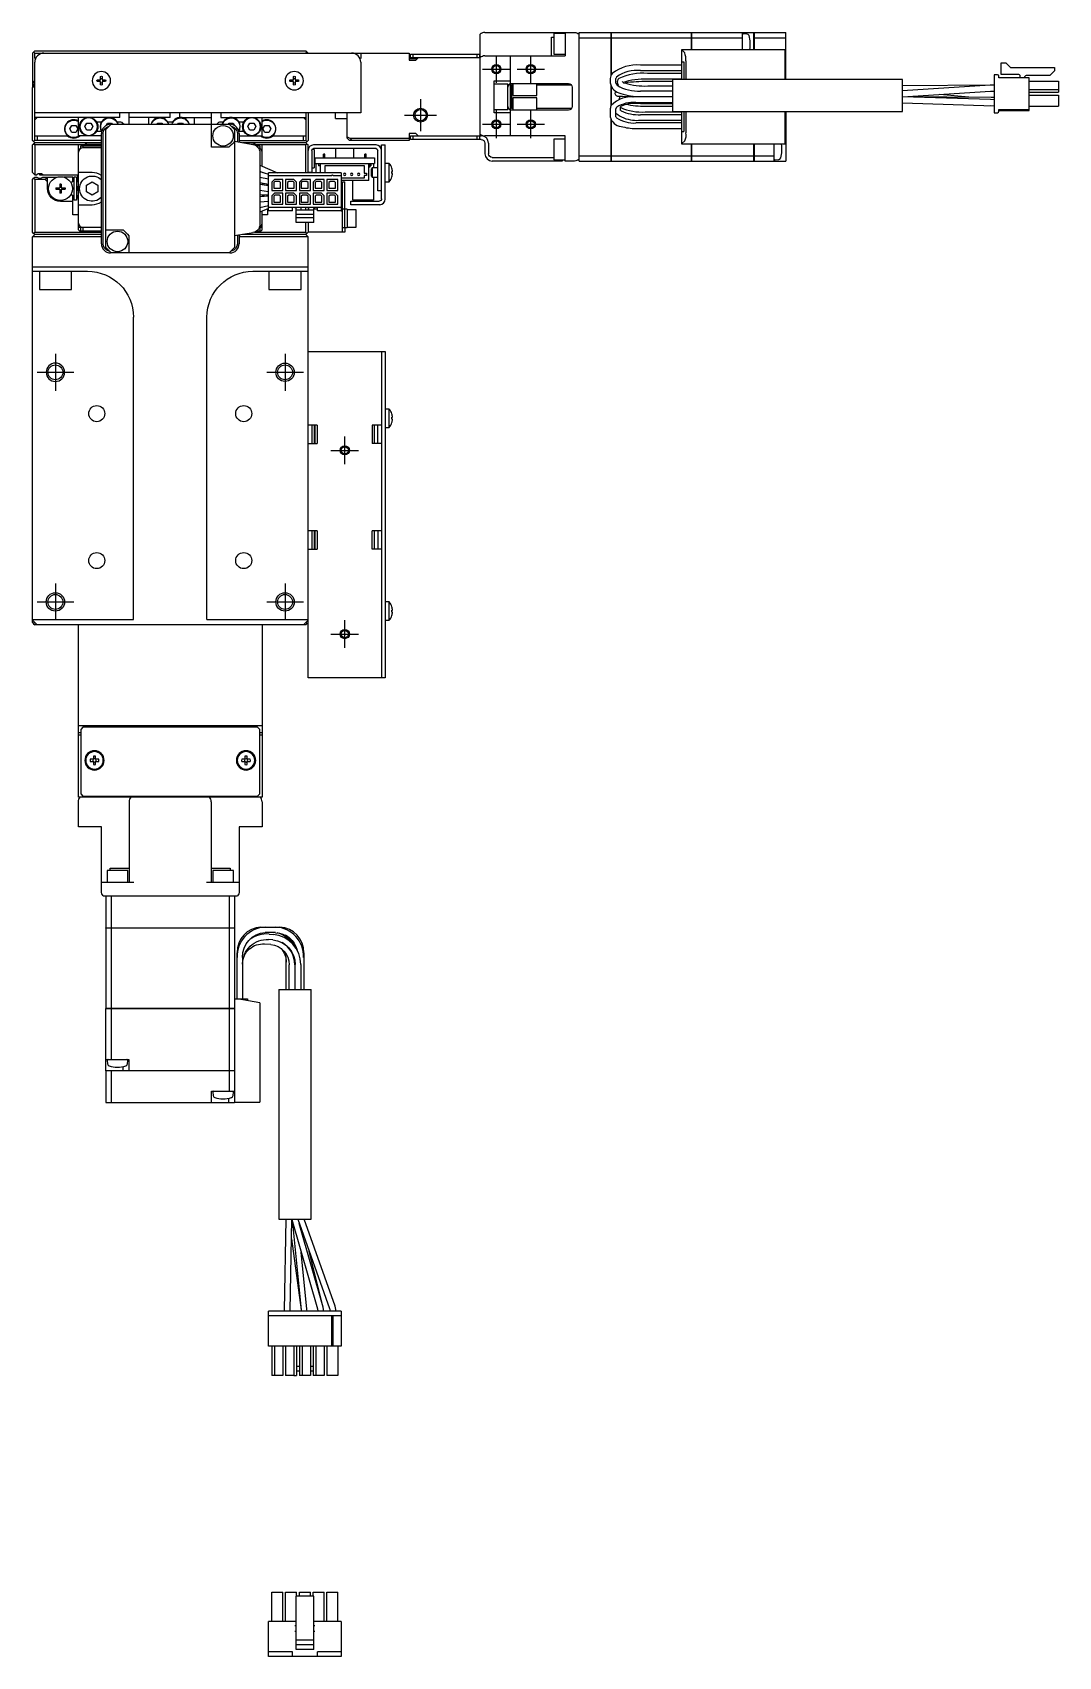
# Model space of a CAD drawing. Extents: x 0 to 1191, y -8 to 932.
# Drawn here: x 347.7 to 571.1, y 578.3 to 931.9 of the extents above; entities that cross this region are included whole.
import ezdxf

# ---------------------------------------------------------------- set-up
doc = ezdxf.new("R2010")
doc.units = 0
doc.header["$LTSCALE"] = 0.5
doc.linetypes.add('CENTER', pattern=[50.8, 31.75, -6.35, 6.35, -6.35])
for name, color, linetype in [('MSM_CENTER', 1, 'CENTER'), ('MSM_CONTINUOUS', 7, 'CONTINUOUS'), ('MSM_NARROW', 5, 'CONTINUOUS')]:
    doc.layers.add(name, color=color, linetype=linetype)

msp = doc.modelspace()

# ---------------------------------------------------------------- linework, layer by layer
at = {"layer": 'MSM_CENTER'}
for p, q in [((448.68, 920.9), (448.68, 926.9)), ((456.18, 920.9), (456.18, 926.9)), ((445.68, 923.9), (451.68, 923.9)), ((453.18, 923.9), (459.18, 923.9)), ((432.18, 917.4), (432.18, 910.4)), ((428.68, 913.9), (435.68, 913.9)), ((448.68, 908.9), (448.68, 914.9)), ((456.18, 908.9), (456.18, 914.9)), ((445.68, 911.9), (451.68, 911.9)), ((453.18, 911.9), (459.18, 911.9)), ((352.68, 861.9), (352.68, 853.9)), ((402.68, 861.9), (402.68, 853.9)), ((348.68, 857.9), (356.68, 857.9)), ((398.68, 857.9), (406.68, 857.9)), ((415.68, 837.9), (415.68, 843.9)), ((412.68, 840.9), (418.68, 840.9)), ((352.68, 811.9), (352.68, 803.9)), ((402.68, 811.9), (402.68, 803.9)), ((348.68, 807.9), (356.68, 807.9)), ((398.68, 807.9), (406.68, 807.9)), ((415.68, 797.9), (415.68, 803.9)), ((412.68, 800.9), (418.68, 800.9))]:
    msp.add_line(p, q, dxfattribs=at)
at = {"layer": 'MSM_CONTINUOUS'}
for p, q in [((445.18, 926.41), (445.18, 931.51)), ((446.18, 931.9), (465.68, 931.9)), ((460.68, 930.84), (461.18, 930.84)), ((460.68, 926.8), (460.68, 930.84)), ((461.18, 931.65), (461.18, 927.15)), ((463.68, 931.65), (461.18, 931.65)), ((463.68, 931.9), (463.68, 926.8)), ((466.68, 931.9), (473.67, 931.9)), ((466.68, 903.9), (466.68, 931.9)), ((466.68, 930.74), (473.67, 930.74)), ((473.67, 922.59), (473.67, 931.9)), ((473.68, 931.89), (473.67, 931.89)), ((473.68, 930.74), (473.67, 930.74)), ((473.68, 931.9), (491.17, 931.9)), ((473.68, 931.9), (473.68, 922.61)), ((473.68, 930.74), (491.17, 930.74)), ((491.17, 928.2), (491.17, 931.9)), ((491.18, 931.89), (491.17, 931.89)), ((491.18, 930.74), (491.17, 930.74)), ((491.18, 931.9), (491.18, 928.2)), ((491.18, 931.9), (504.78, 931.9)), ((491.18, 930.74), (502.28, 930.74)), ((502.28, 928.2), (502.28, 931.9)), ((503.27, 931.56), (502.5, 931.63)), ((504.78, 928.2), (504.78, 931.9)), ((504.78, 931.89), (504.79, 931.89)), ((504.78, 930.74), (504.79, 930.74)), ((504.79, 931.9), (504.79, 928.2)), ((504.79, 931.9), (511.68, 931.9)), ((504.79, 930.74), (511.68, 930.74)), ((511.68, 921.66), (511.68, 931.9)), ((347.68, 927.4), (348.18, 927.9)), ((347.68, 927.4), (347.68, 920.2)), ((347.93, 927.65), (348.18, 927.4)), ((348.18, 927.9), (407.18, 927.9)), ((348.18, 926.2), (348.18, 927.4)), ((348.18, 927.4), (429.68, 927.4)), ((407.68, 927.4), (407.18, 927.9)), ((407.18, 927.4), (407.43, 927.65)), ((419.18, 927.4), (419.18, 926.2)), ((429.68, 927.4), (429.68, 925.9)), ((429.98, 926.4), (429.98, 927.2)), ((429.98, 927.2), (444.98, 927.2)), ((430.48, 927.2), (430.48, 926.4)), ((444.48, 926.4), (444.48, 927.2)), ((444.98, 927.2), (444.98, 926.4)), ((446.18, 926.8), (463.68, 926.8)), ((451.68, 926.8), (451.68, 920.77)), ((461.18, 927.15), (463.68, 927.15)), ((489.08, 928.2), (511.58, 928.2)), ((489.08, 921.66), (489.08, 928.2)), ((489.08, 928.09), (489.69, 927.49)), ((511.58, 921.66), (511.58, 928.2)), ((348.18, 908.4), (348.18, 925.4)), ((419.18, 925.4), (419.18, 914.4)), ((431.43, 926.15), (429.68, 926.15)), ((429.68, 925.9), (431.18, 925.9)), ((445.18, 926.4), (429.98, 926.4)), ((431.68, 926.4), (431.18, 925.9)), ((445.18, 909.4), (445.18, 926.4)), ((489.08, 924.8), (480.08, 924.8)), ((480.08, 923.6), (489.08, 923.6)), ((489.08, 923), (481.57, 923)), ((489.08, 925.5), (489.47, 925.5)), ((489.47, 925.5), (489.47, 921.66)), ((489.95, 925.72), (489.95, 921.66)), ((558.63, 922.75), (558.63, 925.28)), ((558.63, 925.28), (559.63, 925.28)), ((559.63, 925.28), (560.65, 924.26)), ((560.65, 924.26), (570.19, 924.26)), ((570.19, 923.56), (569.19, 922.56)), ((570.19, 924.26), (570.19, 923.56)), ((348.18, 921.4), (347.68, 920.9)), ((348.18, 920.9), (347.68, 920.9)), ((347.68, 920.67), (348.18, 920.67)), ((347.78, 920.1), (347.68, 920.2)), ((347.68, 919.9), (347.93, 920.15)), ((347.68, 908.4), (347.68, 919.9)), ((347.78, 920), (347.78, 920.2)), ((348.18, 920.4), (347.93, 920.15)), ((347.93, 920.15), (348.18, 919.9)), ((348.18, 920.5), (348.08, 920.5)), ((361.76, 921.6), (362.48, 921.6)), ((362.48, 921.2), (361.76, 921.2)), ((362.48, 921.6), (362.48, 922.32)), ((362.48, 920.47), (362.48, 921.2)), ((362.88, 922.32), (362.88, 921.6)), ((362.88, 921.6), (363.61, 921.6)), ((362.88, 921.2), (362.88, 920.47)), ((363.61, 921.2), (362.88, 921.2)), ((403.76, 921.6), (404.48, 921.6)), ((404.48, 921.2), (403.76, 921.2)), ((404.48, 921.6), (404.48, 922.32)), ((404.48, 920.47), (404.48, 921.2)), ((404.88, 922.32), (404.88, 921.6)), ((404.88, 921.6), (405.61, 921.6)), ((404.88, 921.2), (404.88, 920.47)), ((405.61, 921.2), (404.88, 921.2)), ((448.18, 921.4), (451.68, 921.4)), ((448.18, 914.4), (448.18, 921.4)), ((451.18, 920.65), (448.18, 920.65)), ((451.18, 915.15), (451.18, 920.65)), ((451.68, 920.77), (451.78, 920.77)), ((451.7, 920.74), (451.78, 920.77)), ((451.78, 915.02), (451.78, 920.77)), ((451.98, 920.4), (451.78, 920.2)), ((451.98, 920.8), (464.38, 920.8)), ((451.98, 920.4), (451.98, 915.4)), ((452.28, 920.4), (451.98, 920.4)), ((452.28, 920.8), (452.28, 918.15)), ((457.48, 918.15), (457.48, 920.8)), ((465.08, 920.4), (457.48, 920.4)), ((465.18, 920), (465.18, 915.8)), ((473.49, 921.86), (473.49, 920.9)), ((473.67, 915.99), (473.67, 920.28)), ((473.68, 916.01), (473.68, 920.25)), ((473.69, 920.23), (473.69, 916.03)), ((474.69, 920.88), (474.69, 921.86)), ((476.22, 921.08), (476.16, 921.24)), ((487.08, 921.2), (481.54, 921.2)), ((481.57, 921.8), (489.08, 921.8)), ((487.08, 920.24), (481.64, 920.24)), ((537.08, 921.66), (487.08, 921.66)), ((487.08, 914.66), (487.08, 921.66)), ((537.08, 914.66), (537.08, 921.66)), ((556.75, 920.45), (537.08, 920.29)), ((556.22, 920.39), (537.08, 919.2)), ((557.08, 920.43), (556.22, 920.39)), ((557.08, 920.45), (556.48, 920.44)), ((557.08, 920.45), (556.75, 920.45)), ((557.08, 922.71), (557.08, 914.43)), ((557.8, 922.71), (557.08, 922.71)), ((558.1, 922), (558.1, 922.41)), ((564.73, 922), (558.1, 922)), ((562.48, 922.75), (558.63, 922.75)), ((562.63, 922.6), (562.63, 922)), ((563.78, 922), (563.78, 922.28)), ((569.19, 922.56), (564.06, 922.56)), ((564.73, 914.89), (564.73, 922)), ((564.73, 921.27), (571.08, 921.27)), ((564.73, 919.47), (571.08, 919.47)), ((571.08, 921.27), (571.08, 918.87)), ((452.28, 918.15), (457.48, 918.15)), ((452.28, 917.65), (452.28, 915)), ((457.48, 917.65), (452.28, 917.65)), ((457.48, 915), (457.48, 917.65)), ((474.65, 919.08), (474.53, 918.9)), ((475.49, 918.02), (475.46, 917.28)), ((475.48, 918.04), (475.48, 917.57)), ((475.48, 917.57), (475.49, 917.53)), ((475.49, 918.04), (475.49, 917.58)), ((475.5, 918.03), (475.49, 917.98)), ((475.49, 917.58), (475.5, 917.54)), ((475.49, 917.53), (475.54, 917.31)), ((475.5, 917.54), (475.55, 917.32)), ((477.99, 916.47), (480.08, 916.4)), ((487.08, 917.85), (479.08, 917.85)), ((479.08, 916.65), (487.08, 916.65)), ((487.08, 919.15), (480.08, 919.15)), ((480.08, 917.95), (487.08, 917.95)), ((480.08, 916.4), (487.08, 916.4)), ((556.29, 917.27), (537.08, 917.9)), ((537.08, 916.6), (556.97, 915.95)), ((537.1, 917.9), (556.3, 919.1)), ((556.42, 917.75), (537.1, 917.9)), ((551.56, 917.79), (545.24, 918.4)), ((556.25, 915.97), (557.08, 915.95)), ((557.08, 917.25), (556.29, 917.27)), ((556.3, 919.1), (557.08, 919.13)), ((557.08, 917.75), (556.42, 917.75)), ((556.97, 915.95), (557.08, 915.95)), ((564.73, 918.87), (571.08, 918.87)), ((564.73, 918.27), (571.08, 918.27)), ((571.08, 918.27), (571.08, 915.87)), ((419.18, 914.4), (348.18, 914.4)), ((366.68, 913.4), (348.18, 913.4)), ((348.18, 912.9), (348.68, 913.4)), ((357.68, 909.4), (357.68, 913.4)), ((362.7, 912.4), (361.67, 912.4)), ((366.68, 912.4), (366.17, 912.4)), ((366.68, 913.4), (366.68, 914.4)), ((368.68, 914.4), (368.68, 911.9)), ((377.68, 913.4), (368.68, 913.4)), ((372.98, 913.4), (372.98, 911.9)), ((378.2, 912.4), (377.17, 912.4)), ((377.68, 913.4), (377.68, 914.4)), ((379.68, 914.4), (379.68, 913.4)), ((379.68, 913.4), (386.68, 913.4)), ((382.98, 911.9), (382.98, 913.4)), ((386.68, 906.9), (386.68, 914.4)), ((388.68, 914.4), (388.68, 913.4)), ((388.68, 913.4), (407.18, 913.4)), ((389.2, 912.4), (388.68, 912.4)), ((393.7, 912.4), (392.67, 912.4)), ((397.68, 909.4), (397.68, 913.4)), ((406.68, 913.4), (407.18, 912.9)), ((407.18, 914.4), (407.18, 908.4)), ((407.68, 914.4), (407.68, 908.4)), ((413.68, 913.15), (413.68, 914.4)), ((413.68, 913.15), (416.18, 913.15)), ((416.18, 908.9), (416.18, 914.4)), ((448.18, 915.15), (451.18, 915.15)), ((451.68, 914.4), (448.18, 914.4)), ((451.68, 915.02), (451.68, 909.4)), ((451.68, 915.02), (451.78, 915.02)), ((451.78, 915.02), (451.69, 915.05)), ((451.78, 915.6), (451.98, 915.4)), ((451.98, 915.4), (452.28, 915.4)), ((464.38, 915), (451.98, 915)), ((457.48, 915.4), (465.08, 915.4)), ((473.48, 915.29), (473.48, 913.55)), ((473.49, 915.3), (473.49, 913.56)), ((473.67, 903.9), (473.67, 912.98)), ((473.68, 912.96), (473.68, 903.9)), ((474.68, 913.55), (474.68, 915.29)), ((474.69, 913.56), (474.69, 915.3)), ((475.68, 914.92), (475.68, 915.72)), ((489.08, 914), (480.08, 914)), ((480.08, 912.8), (489.08, 912.8)), ((487.08, 915.8), (481.08, 915.8)), ((481.08, 914.6), (489.08, 914.6)), ((487.08, 914.66), (537.08, 914.66)), ((489.08, 907.6), (489.08, 914.66)), ((489.47, 914.66), (489.47, 910.3)), ((489.95, 914.66), (489.95, 910.08)), ((511.58, 907.6), (511.58, 914.66)), ((511.68, 914.66), (511.68, 903.9)), ((557.08, 914.43), (557.8, 914.43)), ((558.1, 914.73), (558.1, 915.14)), ((558.1, 915.14), (564.73, 915.14)), ((558.1, 914.89), (564.73, 914.89)), ((564.73, 915.87), (571.08, 915.87)), ((348.18, 909.4), (355.36, 909.4)), ((348.68, 909.4), (348.68, 908.4)), ((355.82, 910.9), (356.25, 911.65)), ((356.25, 910.15), (355.82, 910.9)), ((356.25, 911.65), (357.12, 911.65)), ((357.12, 910.15), (356.25, 910.15)), ((357.12, 911.65), (357.55, 910.9)), ((357.55, 910.9), (357.12, 910.15)), ((362.68, 909.4), (357.68, 909.4)), ((359.07, 911.4), (359.5, 912.15)), ((359.5, 910.65), (359.07, 911.4)), ((359.5, 912.15), (360.37, 912.15)), ((360.37, 910.65), (359.5, 910.65)), ((360.37, 912.15), (360.8, 911.4)), ((360.8, 911.4), (360.37, 910.65)), ((361.67, 910.4), (362.7, 910.4)), ((362.68, 885.9), (362.68, 909.9)), ((363.07, 885.9), (363.07, 909.9)), ((363.68, 885.05), (363.68, 910.74)), ((363.71, 911.64), (364, 912.15)), ((364, 912.15), (364.87, 912.15)), ((364.68, 911.9), (390.68, 911.9)), ((364.87, 912.15), (365.01, 911.9)), ((374.86, 911.9), (375, 912.15)), ((375, 912.15), (375.87, 912.15)), ((375.87, 912.15), (376.01, 911.9)), ((379.36, 911.9), (379.5, 912.15)), ((379.5, 912.15), (380.37, 912.15)), ((380.37, 912.15), (380.51, 911.9)), ((390.36, 911.9), (390.5, 912.15)), ((390.5, 912.15), (391.37, 912.15)), ((391.37, 912.15), (391.66, 911.64)), ((391.68, 910.74), (391.68, 885.05)), ((392.3, 909.9), (392.3, 908.09)), ((392.67, 910.4), (393.7, 910.4)), ((392.68, 909.9), (392.68, 908.02)), ((392.68, 909.4), (397.68, 909.4)), ((394.57, 911.4), (395, 912.15)), ((395, 910.65), (394.57, 911.4)), ((395, 912.15), (395.87, 912.15)), ((395.87, 910.65), (395, 910.65)), ((395.87, 912.15), (396.3, 911.4)), ((396.3, 911.4), (395.87, 910.65)), ((397.82, 910.9), (398.25, 911.65)), ((398.25, 910.15), (397.82, 910.9)), ((398.25, 911.65), (399.12, 911.65)), ((399.12, 910.15), (398.25, 910.15)), ((399.12, 911.65), (399.55, 910.9)), ((399.55, 910.9), (399.12, 910.15)), ((400.01, 909.4), (407.18, 909.4)), ((406.68, 908.4), (406.68, 909.4)), ((416.18, 909.2), (416.8, 908.9)), ((416.68, 908.4), (416.18, 908.9)), ((416.8, 908.9), (429.68, 908.9)), ((416.8, 908.9), (417.3, 908.4)), ((431.18, 909.9), (429.68, 909.9)), ((429.68, 909.9), (429.68, 908.4)), ((429.98, 908.6), (429.98, 909.4)), ((429.98, 909.4), (445.38, 909.4)), ((430.48, 909.4), (430.48, 908.6)), ((431.18, 909.9), (431.68, 909.4)), ((444.48, 908.6), (444.48, 909.4)), ((444.98, 909.4), (444.98, 908.6)), ((463.68, 909.4), (446.18, 909.4)), ((463.68, 903.9), (463.68, 909.4)), ((489.08, 912.2), (479.08, 912.2)), ((479.08, 911), (489.08, 911)), ((489.08, 910.3), (489.47, 910.3)), ((347.93, 908.15), (347.68, 908.4)), ((347.68, 907.4), (347.93, 907.65)), ((347.68, 901.4), (347.68, 907.4)), ((348.18, 908.4), (347.93, 908.15)), ((347.93, 908.15), (348.18, 907.9)), ((347.93, 907.65), (348.18, 907.9)), ((347.93, 907.65), (348.18, 907.4)), ((362.68, 908.4), (348.18, 908.4)), ((362.68, 907.9), (348.18, 907.9)), ((348.18, 907.4), (348.18, 900.9)), ((362.68, 907.4), (348.18, 907.4)), ((357.68, 888.9), (357.68, 907.4)), ((357.88, 906.4), (357.68, 906.4)), ((358.18, 906.66), (358.18, 907.2)), ((358.18, 907.2), (362.68, 907.2)), ((358.68, 907.2), (358.68, 906.8)), ((362.68, 906.8), (358.68, 906.8)), ((359.18, 907.9), (359.53, 907.55)), ((359.53, 907.55), (362.68, 907.55)), ((390.43, 906.9), (386.68, 906.9)), ((391.68, 908.2), (395.7, 907.49)), ((392.68, 908.4), (407.18, 908.4)), ((407.18, 907.9), (393.39, 907.9)), ((395.37, 907.55), (395.83, 907.55)), ((395.83, 907.55), (396.18, 907.9)), ((407.18, 907.4), (396.03, 907.4)), ((396.41, 907.2), (397.18, 907.2)), ((396.68, 906.96), (396.68, 907.2)), ((397.18, 907.2), (397.18, 906.66)), ((397.18, 905.72), (397.18, 890.08)), ((397.68, 906.4), (397.48, 906.4)), ((397.68, 902.79), (397.68, 907.4)), ((407.43, 908.15), (407.18, 908.4)), ((407.18, 907.9), (407.68, 908.4)), ((407.18, 907.9), (407.43, 907.65)), ((407.18, 907.4), (407.43, 907.65)), ((407.18, 901.36), (407.18, 907.4)), ((407.43, 907.65), (407.68, 907.4)), ((407.68, 901.4), (407.68, 907.4)), ((408.48, 906.2), (408.48, 901.4)), ((408.98, 906.4), (408.54, 906.4)), ((422.48, 907.4), (408.88, 907.4)), ((422.48, 906.6), (408.88, 906.6)), ((408.98, 906.4), (408.98, 902.4)), ((411.31, 905.4), (411.06, 905.4)), ((411.06, 904.6), (411.06, 905.4)), ((411.31, 904.6), (411.31, 905.4)), ((413.68, 906.6), (413.68, 904.6)), ((429.68, 908.4), (416.68, 908.4)), ((417.68, 904.6), (417.68, 906.6)), ((420.31, 905.4), (420.06, 905.4)), ((420.06, 904.6), (420.06, 905.4)), ((420.31, 904.6), (420.31, 905.4)), ((422.88, 897.4), (422.88, 906.2)), ((423.68, 907.4), (424.48, 907.4)), ((423.68, 895.7), (423.68, 907.4)), ((424.48, 895.6), (424.48, 907.4)), ((445.38, 908.6), (429.98, 908.6)), ((446.18, 907.8), (446.18, 905.5)), ((446.98, 907.8), (446.98, 905.5)), ((461.18, 908.65), (461.18, 904.15)), ((463.68, 908.65), (461.18, 908.65)), ((489.69, 908.3), (489.08, 907.7)), ((511.58, 907.6), (489.08, 907.6)), ((491.17, 903.9), (491.17, 907.6)), ((491.18, 907.6), (491.18, 903.9)), ((504.78, 903.9), (504.78, 907.6)), ((504.79, 907.6), (504.79, 903.9)), ((509.18, 903.9), (509.18, 907.6)), ((511.58, 907.65), (511.68, 907.65)), ((397.18, 903), (401.03, 901.36)), ((408.48, 902.4), (408.98, 902.4)), ((409.18, 904.6), (409.18, 903.4)), ((409.18, 904.6), (422.18, 904.6)), ((409.18, 903.4), (422.18, 903.4)), ((409.43, 901.36), (409.43, 903.4)), ((409.98, 903.4), (409.98, 902.85)), ((410.43, 902.85), (409.98, 902.85)), ((410.43, 901.36), (410.43, 903.4)), ((411.43, 901.36), (411.43, 902.9)), ((411.43, 902.9), (419.93, 902.9)), ((419.93, 902.9), (419.93, 901.25)), ((420.93, 899.7), (420.93, 903.4)), ((421.16, 902.6), (420.93, 902.6)), ((421.16, 903.4), (421.16, 902.6)), ((421.39, 902.85), (421.16, 902.85)), ((421.39, 903.4), (421.39, 902.85)), ((421.68, 902.4), (421.48, 902.2)), ((421.48, 900.6), (421.48, 902.2)), ((421.68, 902.4), (421.68, 900.4)), ((422.88, 902.4), (421.68, 902.4)), ((421.93, 903.4), (421.93, 902.4)), ((422.18, 904.6), (422.18, 903.4)), ((425.38, 903.4), (424.48, 903.4)), ((425.38, 899.4), (425.38, 903.4)), ((425.94, 902.32), (425.94, 902.35)), ((447.78, 904.7), (461.18, 904.7)), ((462.98, 903.9), (447.78, 903.9)), ((461.18, 904.15), (463.68, 904.15)), ((462.48, 903.9), (462.48, 904.15)), ((462.98, 904.15), (462.98, 903.9)), ((465.68, 903.9), (463.68, 903.9)), ((466.68, 905.05), (473.67, 905.05)), ((466.68, 903.9), (473.67, 903.9)), ((473.68, 905.05), (473.67, 905.05)), ((473.68, 903.91), (473.67, 903.91)), ((473.68, 905.05), (491.17, 905.05)), ((473.68, 903.9), (491.17, 903.9)), ((491.18, 905.05), (491.17, 905.05)), ((491.18, 903.91), (491.17, 903.91)), ((491.18, 905.05), (504.78, 905.05)), ((491.18, 903.9), (504.78, 903.9)), ((504.78, 905.05), (504.79, 905.05)), ((504.78, 903.91), (504.79, 903.91)), ((504.79, 905.05), (509.18, 905.05)), ((504.79, 903.9), (511.68, 903.9)), ((509.39, 904.16), (510.16, 904.23)), ((348.18, 900.9), (347.68, 901.4)), ((347.68, 899.9), (347.93, 900.15)), ((347.68, 888.4), (347.68, 899.9)), ((347.93, 900.15), (348.18, 900.4)), ((347.93, 900.15), (348.18, 899.9)), ((348.18, 900.9), (348.62, 900.9)), ((348.18, 900.4), (348.62, 900.4)), ((350.48, 899.9), (348.18, 899.9)), ((348.18, 899.9), (348.18, 888.4)), ((349.18, 901.14), (349.18, 900.9)), ((349.18, 900.9), (357.48, 900.9)), ((349.95, 900.4), (353.07, 900.4)), ((350.98, 900.25), (350.48, 899.9)), ((350.48, 899.9), (350.98, 899.4)), ((350.98, 897.9), (350.98, 900.4)), ((353.93, 898.9), (353.64, 898.9)), ((353.64, 898.9), (353.64, 898.1)), ((353.64, 898.37), (353.93, 898.37)), ((353.93, 898.9), (353.93, 898.1)), ((356.48, 900.4), (354.5, 900.4)), ((356.19, 899.27), (356.48, 899.45)), ((356.48, 899.45), (356.48, 900.4)), ((357.28, 900.4), (356.68, 900.4)), ((356.68, 900.4), (356.68, 895.4)), ((357.28, 900.4), (357.28, 895.4)), ((357.48, 900.9), (357.48, 899.45)), ((357.48, 900.67), (357.68, 900.67)), ((357.68, 899.33), (357.48, 899.45)), ((360.68, 901.4), (357.68, 901.4)), ((359.43, 898.62), (360.68, 899.34)), ((359.43, 897.17), (359.43, 898.62)), ((360.68, 899.34), (361.93, 898.62)), ((361.93, 898.62), (361.93, 897.17)), ((397.18, 901.63), (399.08, 901.02)), ((397.18, 900.37), (399.08, 900.01)), ((399.08, 898.79), (397.18, 899.15)), ((399.08, 898.5), (397.18, 898.77)), ((397.2, 901.69), (397.82, 901.43)), ((397.68, 901.47), (397.68, 901.48)), ((397.68, 899.06), (397.68, 898.7)), ((398.08, 898.98), (398.08, 898.64)), ((398.68, 898.86), (398.68, 898.55)), ((414.93, 901.36), (399.08, 901.36)), ((399.08, 893.08), (399.08, 901.36)), ((412.85, 900.65), (399.08, 900.65)), ((400.4, 899.92), (399.8, 899.32)), ((399.8, 899.32), (399.8, 897.52)), ((400.47, 899.47), (400.22, 899.22)), ((400.22, 899.22), (400.22, 897.97)), ((402.2, 899.92), (400.4, 899.92)), ((401.44, 899.47), (400.47, 899.47)), ((401.69, 899.22), (401.44, 899.47)), ((401.69, 897.97), (401.69, 899.22)), ((402.2, 897.52), (402.2, 899.92)), ((404.6, 899.92), (402.8, 899.92)), ((402.8, 899.92), (402.8, 897.52)), ((403.47, 899.47), (403.22, 899.22)), ((403.22, 899.22), (403.22, 897.97)), ((404.44, 899.47), (403.47, 899.47)), ((404.69, 899.22), (404.44, 899.47)), ((404.6, 899.92), (405.2, 899.32)), ((404.69, 897.97), (404.69, 899.22)), ((405.2, 897.52), (405.2, 899.32)), ((406.4, 899.92), (405.8, 899.32)), ((405.8, 899.32), (405.8, 897.52)), ((406.47, 899.47), (406.22, 899.22)), ((406.22, 899.22), (406.22, 897.97)), ((408.2, 899.92), (406.4, 899.92)), ((407.44, 899.47), (406.47, 899.47)), ((407.69, 899.22), (407.44, 899.47)), ((407.68, 901.4), (407.65, 901.36)), ((408.48, 901.4), (407.68, 901.4)), ((407.69, 897.97), (407.69, 899.22)), ((408.2, 897.52), (408.2, 899.92)), ((409.4, 899.92), (408.8, 899.32)), ((408.8, 899.32), (408.8, 897.52)), ((409.47, 899.47), (409.22, 899.22)), ((409.22, 899.22), (409.22, 897.97)), ((411.2, 899.92), (409.4, 899.92)), ((410.44, 899.47), (409.47, 899.47)), ((410.69, 899.22), (410.44, 899.47)), ((410.69, 897.97), (410.69, 899.22)), ((411.2, 897.52), (411.2, 899.92)), ((414.2, 899.92), (411.8, 899.92)), ((411.8, 899.92), (411.8, 897.52)), ((412.47, 899.47), (412.22, 899.22)), ((412.22, 899.22), (412.22, 897.97)), ((413.44, 899.47), (412.47, 899.47)), ((412.85, 900.65), (412.85, 900.75)), ((413.15, 900.75), (413.15, 900.65)), ((414.93, 900.65), (413.15, 900.65)), ((413.69, 899.22), (413.44, 899.47)), ((413.69, 897.97), (413.69, 899.22)), ((414.2, 897.52), (414.2, 899.92)), ((414.93, 901.36), (414.93, 893.08)), ((419.93, 900.2), (414.93, 900.2)), ((420.93, 899.7), (414.93, 899.7)), ((415.18, 888.4), (415.18, 899.4)), ((415.18, 899.4), (415.68, 899.4)), ((415.68, 889.4), (415.68, 899.4)), ((417.43, 895.4), (417.43, 899.7)), ((419.93, 901.25), (420.43, 901.25)), ((419.93, 900.75), (419.93, 900.2)), ((420.43, 900.75), (419.93, 900.75)), ((420.43, 901.25), (420.43, 900.75)), ((421.48, 900.6), (421.68, 900.4)), ((421.68, 900.4), (422.88, 900.4)), ((421.93, 900.4), (421.93, 895.4)), ((424.48, 899.4), (425.38, 899.4)), ((425.94, 901.6), (426.07, 901.6)), ((425.94, 901.2), (425.94, 901.6)), ((426.07, 901.2), (425.94, 901.2)), ((425.94, 900.45), (425.94, 900.47)), ((352.78, 898.04), (353.58, 898.04)), ((352.78, 898.04), (352.78, 897.75)), ((352.78, 897.75), (353.58, 897.75)), ((353.31, 898.04), (353.31, 897.75)), ((353.64, 897.69), (353.64, 896.9)), ((353.64, 897.43), (353.93, 897.43)), ((353.93, 896.9), (353.64, 896.9)), ((356.48, 895.1), (353.78, 895.1)), ((353.93, 897.69), (353.93, 896.9)), ((353.99, 898.04), (354.78, 898.04)), ((353.99, 897.75), (354.78, 897.75)), ((354.25, 897.75), (354.25, 898.04)), ((354.78, 898.04), (354.78, 897.75)), ((356.48, 896.35), (356.19, 896.52)), ((356.48, 892.2), (356.48, 896.35)), ((357.28, 895.4), (356.68, 895.4)), ((357.48, 896.35), (357.68, 896.46)), ((357.48, 896.35), (357.48, 895.9)), ((357.48, 895.9), (357.68, 895.9)), ((357.68, 895.7), (357.48, 895.9)), ((360.68, 896.45), (359.43, 897.17)), ((361.93, 897.17), (360.68, 896.45)), ((397.18, 897.56), (399.08, 897.28)), ((399.08, 896.53), (397.18, 896.49)), ((397.18, 896.16), (399.08, 896.32)), ((399.08, 895.12), (397.18, 894.96)), ((397.68, 896.5), (397.68, 896.21)), ((397.68, 896.46), (397.88, 896.35)), ((397.88, 896.22), (397.88, 896.35)), ((398.08, 896.51), (398.08, 896.24)), ((398.68, 896.52), (398.68, 896.29)), ((399.08, 896.46), (398.88, 896.35)), ((398.88, 896.35), (398.88, 896.31)), ((399.8, 897.52), (402.2, 897.52)), ((399.8, 896.32), (400.4, 896.92)), ((399.8, 896.32), (399.8, 894.52)), ((400.22, 897.97), (401.69, 897.97)), ((400.47, 896.47), (400.22, 896.22)), ((400.22, 896.22), (400.22, 894.97)), ((400.22, 894.97), (401.69, 894.97)), ((402.2, 896.92), (400.4, 896.92)), ((401.44, 896.47), (400.47, 896.47)), ((401.69, 896.22), (401.44, 896.47)), ((401.69, 894.97), (401.69, 896.22)), ((402.2, 894.52), (402.2, 896.92)), ((402.8, 897.52), (405.2, 897.52)), ((402.8, 896.92), (402.8, 894.52)), ((404.6, 896.92), (402.8, 896.92)), ((403.22, 897.97), (404.69, 897.97)), ((403.47, 896.47), (403.22, 896.22)), ((403.22, 896.22), (403.22, 894.97)), ((403.22, 894.97), (404.69, 894.97)), ((404.44, 896.47), (403.47, 896.47)), ((404.69, 896.22), (404.44, 896.47)), ((405.2, 896.32), (404.6, 896.92)), ((404.69, 894.97), (404.69, 896.22)), ((405.2, 894.52), (405.2, 896.32)), ((405.8, 897.52), (408.2, 897.52)), ((405.8, 896.92), (405.8, 894.52)), ((407.6, 896.92), (405.8, 896.92)), ((406.22, 897.97), (407.69, 897.97)), ((406.47, 896.47), (406.22, 896.22)), ((406.22, 896.22), (406.22, 894.97)), ((406.22, 894.97), (407.69, 894.97)), ((407.44, 896.47), (406.47, 896.47)), ((407.69, 896.22), (407.44, 896.47)), ((408.2, 896.32), (407.6, 896.92)), ((407.69, 894.97), (407.69, 896.22)), ((408.2, 894.52), (408.2, 896.32)), ((408.8, 897.52), (411.2, 897.52)), ((410.6, 896.92), (408.8, 896.92)), ((408.8, 896.92), (408.8, 894.52)), ((409.22, 897.97), (410.69, 897.97)), ((409.47, 896.47), (409.22, 896.22)), ((409.22, 896.22), (409.22, 894.97)), ((409.22, 894.97), (410.69, 894.97)), ((410.44, 896.47), (409.47, 896.47)), ((410.69, 896.22), (410.44, 896.47)), ((411.2, 896.32), (410.6, 896.92)), ((410.69, 894.97), (410.69, 896.22)), ((411.2, 894.52), (411.2, 896.32)), ((411.8, 897.52), (414.2, 897.52)), ((411.8, 896.92), (411.8, 894.52)), ((413.6, 896.92), (411.8, 896.92)), ((412.22, 897.97), (413.69, 897.97)), ((412.47, 896.47), (412.22, 896.22)), ((412.22, 896.22), (412.22, 894.97)), ((412.22, 894.97), (413.69, 894.97)), ((413.44, 896.47), (412.47, 896.47)), ((413.69, 896.22), (413.44, 896.47)), ((414.2, 896.32), (413.6, 896.92)), ((413.69, 894.97), (413.69, 896.22)), ((414.2, 894.52), (414.2, 896.32)), ((416.98, 894.4), (416.98, 895.2)), ((416.98, 895.2), (423.18, 895.2)), ((421.93, 895.4), (417.43, 895.4)), ((423.68, 897.4), (422.88, 897.4)), ((357.68, 892.2), (356.48, 892.2)), ((357.68, 894.4), (360.68, 894.4)), ((399.08, 894.14), (397.18, 893.73)), ((399.08, 893.6), (397.18, 892.79)), ((397.68, 888.9), (397.68, 893)), ((398.88, 892.2), (397.68, 892.2)), ((398.88, 893.51), (398.88, 892.2)), ((414.93, 893.79), (399.08, 893.79)), ((404.27, 893.08), (399.08, 893.08)), ((399.8, 894.52), (402.2, 894.52)), ((402.8, 894.52), (405.2, 894.52)), ((404.27, 893.08), (404.27, 893.79)), ((405.07, 890.51), (405.07, 893.54)), ((408.93, 893.23), (405.07, 893.23)), ((408.93, 892.23), (405.07, 892.23)), ((408.93, 891.53), (405.07, 891.53)), ((405.8, 894.52), (408.2, 894.52)), ((406.18, 893.23), (406.18, 893.79)), ((407.18, 893.23), (407.18, 893.79)), ((407.68, 893.79), (407.68, 893.23)), ((407.83, 893.4), (407.68, 893.4)), ((407.83, 893.23), (407.83, 893.79)), ((408.8, 894.52), (411.2, 894.52)), ((408.93, 890.51), (408.93, 893.54)), ((409.73, 893.4), (408.93, 893.4)), ((409.73, 893.08), (409.73, 893.79)), ((414.93, 893.08), (409.73, 893.08)), ((411.8, 894.52), (414.2, 894.52)), ((416.18, 893.4), (414.93, 893.4)), ((414.93, 893.15), (415.18, 892.9)), ((416.18, 893.4), (416.18, 889.4)), ((418.18, 893.3), (416.18, 893.3)), ((423.28, 894.4), (416.98, 894.4)), ((418.18, 889.5), (418.18, 893.3)), ((347.93, 888.15), (347.68, 888.4)), ((348.18, 887.9), (347.68, 887.4)), ((348.18, 888.4), (347.93, 888.15)), ((348.18, 887.9), (347.93, 888.15)), ((348.18, 888.4), (362.68, 888.4)), ((362.68, 887.9), (348.18, 887.9)), ((358.68, 889.4), (357.68, 889.4)), ((357.68, 888.9), (358.18, 888.4)), ((358.18, 888.6), (358.18, 889.4)), ((362.68, 888.6), (358.18, 888.6)), ((358.68, 889.4), (358.68, 888.6)), ((362.68, 889.4), (358.68, 889.4)), ((363.68, 888.9), (367.43, 888.9)), ((368.68, 887.65), (368.68, 883.9)), ((395.7, 888.3), (391.68, 887.6)), ((392.3, 887.7), (392.3, 885.9)), ((392.68, 887.77), (392.68, 885.9)), ((407.18, 887.9), (393.39, 887.9)), ((396.03, 888.4), (407.18, 888.4)), ((397.18, 888.6), (396.41, 888.6)), ((396.68, 888.6), (396.68, 888.83)), ((397.68, 889.4), (397.05, 889.4)), ((397.18, 889.4), (397.18, 888.6)), ((397.18, 888.4), (397.68, 888.9)), ((408.93, 890.51), (405.07, 890.51)), ((407.18, 888.4), (407.18, 890.51)), ((407.43, 888.15), (407.18, 888.4)), ((407.68, 888.4), (407.18, 887.9)), ((407.68, 887.4), (407.18, 887.9)), ((407.68, 890.51), (407.68, 888.4)), ((415.68, 888.4), (407.68, 888.4)), ((415.18, 889.4), (416.18, 889.4)), ((415.68, 889.4), (415.68, 888.4)), ((416.18, 889.5), (418.18, 889.5)), ((362.68, 887.4), (347.68, 887.4)), ((347.68, 803.4), (347.68, 887.4)), ((407.68, 887.4), (392.68, 887.4)), ((407.68, 791.4), (407.68, 887.4)), ((347.68, 880.9), (407.68, 880.9)), ((390.68, 883.9), (364.68, 883.9)), ((347.68, 879.9), (359.68, 879.9)), ((349.18, 879.9), (349.18, 875.9)), ((356.18, 875.9), (356.18, 879.9)), ((395.68, 879.9), (407.68, 879.9)), ((399.18, 879.9), (399.18, 875.9)), ((406.18, 875.9), (406.18, 879.9)), ((349.18, 875.9), (356.18, 875.9)), ((399.18, 875.9), (406.18, 875.9)), ((369.68, 804.1), (369.68, 869.9)), ((385.68, 804.1), (385.68, 869.9)), ((407.68, 862.4), (424.48, 862.4)), ((423.68, 862.4), (423.68, 791.4)), ((424.48, 862.4), (424.48, 791.4)), ((425.38, 849.9), (424.48, 849.9)), ((425.38, 845.9), (425.38, 849.9)), ((425.94, 848.82), (425.94, 848.85)), ((409.68, 846.4), (407.68, 846.4)), ((408.48, 846.4), (408.48, 845.45)), ((408.48, 845.45), (408.48, 843.34)), ((408.98, 846.4), (408.98, 842.4)), ((409.18, 846.4), (409.18, 842.4)), ((409.68, 846.4), (409.68, 842.4)), ((421.68, 846.4), (421.68, 842.4)), ((423.68, 846.4), (421.68, 846.4)), ((422.18, 842.4), (422.18, 846.4)), ((422.88, 842.4), (422.88, 846.4)), ((424.48, 845.9), (425.38, 845.9)), ((425.94, 848.1), (426.07, 848.1)), ((425.94, 847.7), (425.94, 848.1)), ((426.07, 847.7), (425.94, 847.7)), ((425.94, 846.95), (425.94, 846.97)), ((407.68, 842.4), (409.68, 842.4)), ((408.48, 843.34), (408.48, 842.4)), ((423.68, 842.4), (421.68, 842.4)), ((409.68, 823.4), (407.68, 823.4)), ((408.48, 823.4), (408.48, 822.45)), ((408.48, 822.45), (408.48, 820.34)), ((408.98, 823.4), (408.98, 819.4)), ((409.18, 823.4), (409.18, 819.4)), ((409.68, 823.4), (409.68, 819.4)), ((423.68, 823.4), (421.68, 823.4)), ((421.68, 819.4), (421.68, 823.4)), ((422.18, 819.4), (422.18, 823.4)), ((422.88, 823.4), (422.88, 819.4)), ((407.68, 819.4), (409.68, 819.4)), ((408.48, 820.34), (408.48, 819.4)), ((423.68, 819.4), (421.68, 819.4)), ((425.38, 807.9), (424.48, 807.9)), ((425.38, 803.9), (425.38, 807.9)), ((425.94, 806.82), (425.94, 806.85)), ((347.68, 804.1), (369.68, 804.1)), ((347.68, 803.9), (348.68, 802.9)), ((347.68, 803.4), (347.93, 803.15)), ((347.93, 803.15), (348.18, 803.4)), ((347.93, 803.15), (348.18, 802.9)), ((407.18, 802.9), (348.18, 802.9)), ((357.68, 765.4), (357.68, 802.9)), ((385.68, 804.1), (407.68, 804.1)), ((397.68, 802.9), (397.68, 765.4)), ((406.68, 802.9), (407.68, 803.9)), ((407.18, 803.4), (407.43, 803.15)), ((407.18, 802.9), (407.68, 803.4)), ((424.48, 803.9), (425.38, 803.9)), ((425.94, 806.1), (426.07, 806.1)), ((425.94, 805.7), (425.94, 806.1)), ((426.07, 805.7), (425.94, 805.7)), ((425.94, 804.95), (425.94, 804.97)), ((424.48, 791.4), (407.68, 791.4)), ((397.68, 780.9), (357.68, 780.9)), ((358.18, 779.4), (357.68, 779.4)), ((358.18, 778.9), (357.68, 778.9)), ((358.68, 780.6), (358.18, 780.1)), ((358.18, 780.1), (358.18, 766.1)), ((396.68, 780.6), (358.68, 780.6)), ((363.18, 780.6), (363.18, 780.9)), ((363.93, 780.9), (363.93, 780.6)), ((369.43, 780.6), (369.43, 780.9)), ((372.88, 780.9), (372.68, 780.7)), ((382.68, 780.7), (372.68, 780.7)), ((372.68, 780.7), (372.68, 780.6)), ((382.68, 780.7), (382.48, 780.9)), ((382.68, 780.6), (382.68, 780.7)), ((385.93, 780.9), (385.93, 780.6)), ((391.43, 780.6), (391.43, 780.9)), ((392.18, 780.9), (392.18, 780.6)), ((397.18, 780.1), (396.68, 780.6)), ((397.18, 766.1), (397.18, 780.1)), ((397.68, 779.4), (397.18, 779.4)), ((397.68, 778.9), (397.18, 778.9)), ((360.94, 773.64), (360.27, 773.64)), ((360.27, 773.16), (360.94, 773.16)), ((360.94, 774.32), (360.94, 773.64)), ((360.94, 773.16), (360.94, 772.48)), ((361.42, 773.64), (361.42, 774.32)), ((362.1, 773.64), (361.42, 773.64)), ((361.42, 772.48), (361.42, 773.16)), ((361.42, 773.16), (362.1, 773.16)), ((393.94, 773.64), (393.27, 773.64)), ((393.27, 773.16), (393.94, 773.16)), ((393.94, 774.32), (393.94, 773.64)), ((393.94, 773.16), (393.94, 772.48)), ((394.42, 773.64), (394.42, 774.32)), ((395.1, 773.64), (394.42, 773.64)), ((394.42, 772.48), (394.42, 773.16)), ((394.42, 773.16), (395.1, 773.16)), ((397.68, 765.4), (357.68, 765.4)), ((357.68, 758.9), (357.68, 764.4)), ((358.18, 766.1), (358.68, 765.6)), ((358.68, 765.6), (396.68, 765.6)), ((363.18, 765.6), (363.18, 765.4)), ((367.68, 765.6), (367.68, 765.4)), ((368.68, 765.6), (368.68, 765.4)), ((368.78, 746.9), (368.78, 764.4)), ((370.18, 765.6), (370.18, 765.4)), ((385.18, 765.4), (385.18, 765.6)), ((386.58, 764.4), (386.58, 746.9)), ((386.68, 765.6), (386.68, 765.4)), ((387.68, 765.4), (387.68, 765.6)), ((392.18, 765.4), (392.18, 765.6)), ((396.68, 765.6), (397.18, 766.1)), ((397.68, 764.4), (397.68, 758.9)), ((362.68, 758.9), (357.68, 758.9)), ((362.68, 744.9), (362.68, 758.9)), ((392.68, 758.9), (392.68, 744.9)), ((397.68, 758.9), (392.68, 758.9)), ((364.6, 749.4), (364.6, 749.9)), ((364.6, 749.9), (368.78, 749.9)), ((386.58, 749.9), (390.76, 749.9)), ((390.76, 749.9), (390.76, 749.4)), ((362.68, 746.9), (369.78, 746.9)), ((368.43, 749.4), (363.93, 749.4)), ((363.93, 749.4), (363.93, 746.9)), ((368.43, 746.9), (368.43, 749.4)), ((385.58, 746.9), (392.68, 746.9)), ((391.43, 749.4), (386.93, 749.4)), ((386.93, 749.4), (386.93, 746.9)), ((391.43, 746.9), (391.43, 749.4)), ((363.07, 743.9), (392.3, 743.9)), ((363.68, 743.9), (363.68, 736.91)), ((364.84, 743.9), (364.84, 736.91)), ((390.53, 743.9), (390.53, 736.91)), ((391.68, 743.9), (391.68, 736.91)), ((363.68, 736.91), (391.68, 736.91)), ((363.68, 736.9), (363.68, 719.41)), ((391.68, 736.9), (363.68, 736.9)), ((363.69, 736.9), (363.69, 736.91)), ((364.84, 736.9), (364.84, 719.41)), ((364.85, 736.9), (364.85, 736.91)), ((390.53, 736.9), (390.53, 736.91)), ((390.53, 736.9), (390.53, 719.41)), ((391.67, 736.9), (391.67, 736.91)), ((391.68, 736.9), (391.68, 698.9)), ((397.44, 737.1), (401.53, 737.1)), ((400.61, 735.9), (398.36, 735.9)), ((399.2, 735.59), (400.12, 735.52)), ((399.59, 733.3), (398.2, 733.42)), ((400.03, 734.33), (399.1, 734.4)), ((392.23, 721.5), (392.23, 731.5)), ((393.43, 730.5), (393.43, 721.5)), ((402.93, 730.5), (402.81, 731.41)), ((402.93, 723.5), (402.93, 730.5)), ((403.58, 723.5), (403.58, 728.92)), ((404.78, 728.92), (404.78, 723.5)), ((404.88, 723.5), (404.88, 728.94)), ((406.08, 728.94), (406.08, 723.5)), ((406.73, 731.5), (406.73, 723.5)), ((391.68, 721.5), (394.48, 721.5)), ((397.18, 720.63), (392.28, 721.5)), ((394.48, 721.5), (394.48, 721.11)), ((401.33, 723.5), (408.33, 723.5)), ((401.33, 723.5), (401.33, 673.5)), ((408.33, 673.5), (408.33, 723.5)), ((363.68, 719.41), (391.68, 719.41)), ((391.68, 719.4), (363.68, 719.4)), ((363.68, 705.8), (363.68, 719.4)), ((363.69, 719.4), (363.69, 719.41)), ((364.84, 719.4), (364.84, 708.3)), ((364.85, 719.4), (364.85, 719.41)), ((390.53, 719.4), (390.53, 719.41)), ((390.53, 719.4), (390.53, 705.8)), ((391.67, 719.4), (391.67, 719.41)), ((397.18, 720.63), (397.18, 699)), ((363.68, 708.3), (368.68, 708.3)), ((363.95, 708.08), (364.02, 707.31)), ((368.35, 707.31), (368.42, 708.08)), ((368.68, 708.3), (368.68, 705.8)), ((391.68, 705.8), (363.68, 705.8)), ((363.68, 705.79), (363.68, 698.9)), ((391.68, 705.79), (363.68, 705.79)), ((363.69, 705.8), (363.69, 705.79)), ((364.84, 705.79), (364.84, 698.9)), ((364.85, 705.8), (364.85, 705.79)), ((367.43, 705.8), (367.43, 706.73)), ((390.53, 705.8), (390.53, 705.79)), ((390.53, 705.79), (390.53, 701.4)), ((391.67, 705.8), (391.67, 705.79)), ((386.68, 701.4), (391.68, 701.4)), ((386.68, 698.9), (386.68, 701.4)), ((386.95, 701.19), (387.02, 700.42)), ((391.35, 700.42), (391.42, 701.19)), ((363.68, 698.9), (391.68, 698.9)), ((390.43, 698.9), (390.43, 699.84)), ((391.68, 699), (397.18, 699)), ((401.33, 673.5), (408.33, 673.5)), ((402.88, 673.5), (402.49, 653.6)), ((403.79, 653.58), (404.18, 673.5)), ((404.18, 673.41), (409.72, 653.99)), ((404.19, 673.37), (406.15, 653.78)), ((405.44, 673.5), (412.33, 654.09)), ((410.97, 654.35), (405.78, 672.56)), ((413.56, 654.53), (406.82, 673.5)), ((404.1, 669.2), (406.15, 653.74)), ((407.45, 653.9), (406.21, 666.31)), ((411.01, 654.26), (407.9, 666.57)), ((411.14, 653.5), (410.97, 654.35)), ((411.15, 653.5), (411.01, 654.26)), ((413.82, 653.5), (413.56, 654.53)), ((414.93, 653.5), (399.08, 653.5)), ((399.08, 645.85), (399.08, 653.5)), ((414.93, 652.48), (399.08, 652.48)), ((402.49, 653.6), (402.48, 653.5)), ((403.78, 653.5), (403.79, 653.58)), ((403.79, 653.5), (403.79, 653.65)), ((406.15, 653.78), (406.17, 653.5)), ((407.48, 653.5), (407.45, 653.9)), ((409.72, 653.99), (409.83, 653.5)), ((412.33, 654.1), (412.5, 653.5)), ((412.33, 654.09), (412.5, 653.5)), ((412.85, 645.85), (412.85, 652.48)), ((413.15, 645.85), (413.15, 652.48)), ((414.93, 653.5), (414.93, 645.85)), ((414.93, 645.85), (399.08, 645.85)), ((399.8, 645.85), (399.8, 639.5)), ((400.4, 645.85), (400.4, 639.5)), ((402.2, 645.85), (402.2, 639.5)), ((402.8, 645.85), (402.8, 639.5)), ((404.6, 645.85), (404.6, 639.5)), ((405.2, 645.85), (405.2, 639.5)), ((405.8, 645.85), (405.8, 639.5)), ((406.4, 645.85), (406.4, 639.5)), ((408.2, 645.85), (408.2, 639.5)), ((408.8, 645.85), (408.8, 639.5)), ((409.4, 645.85), (409.4, 639.5)), ((411.2, 645.85), (411.2, 639.5)), ((411.8, 645.85), (411.8, 639.5)), ((414.2, 645.85), (414.2, 639.5)), ((405.8, 641.39), (405.2, 641.39)), ((405.8, 640.39), (405.2, 640.39)), ((408.8, 641.39), (408.2, 641.39)), ((408.8, 640.39), (408.2, 640.39)), ((400.4, 639.5), (399.8, 639.5)), ((402.2, 639.5), (400.4, 639.5)), ((404.6, 639.5), (402.8, 639.5)), ((404.6, 639.5), (405.2, 639.5)), ((406.4, 639.5), (405.8, 639.5)), ((408.2, 639.5), (406.4, 639.5)), ((409.4, 639.5), (408.8, 639.5)), ((411.2, 639.5), (409.4, 639.5)), ((414.2, 639.5), (411.8, 639.5)), ((399.8, 585.93), (399.8, 592.28)), ((399.8, 592.28), (402.2, 592.28)), ((402.2, 585.93), (402.2, 592.28)), ((402.8, 585.93), (402.8, 592.28)), ((402.8, 592.28), (405.2, 592.28)), ((405.07, 579.83), (405.07, 591.39)), ((408.93, 591.39), (405.07, 591.39)), ((405.2, 591.39), (405.2, 592.28)), ((405.8, 591.39), (405.8, 592.28)), ((405.8, 592.28), (408.2, 592.28)), ((408.2, 591.39), (408.2, 592.28)), ((408.8, 592.28), (411.2, 592.28)), ((408.8, 591.39), (408.8, 592.28)), ((408.93, 579.83), (408.93, 591.39)), ((411.2, 585.93), (411.2, 592.28)), ((411.8, 585.93), (411.8, 592.28)), ((411.8, 592.28), (414.2, 592.28)), ((414.2, 585.93), (414.2, 592.28)), ((399.08, 578.28), (399.08, 585.93)), ((405.07, 585.93), (399.08, 585.93)), ((405.07, 584.98), (404.82, 584.98)), ((404.82, 583.83), (405.07, 583.83)), ((414.93, 585.93), (408.93, 585.93)), ((409.18, 584.98), (408.93, 584.98)), ((408.93, 583.83), (409.18, 583.83)), ((414.93, 585.93), (414.93, 578.28)), ((408.93, 581.85), (405.07, 581.85)), ((408.93, 580.83), (405.07, 580.83)), ((404.27, 579.3), (399.08, 579.3)), ((414.93, 578.28), (399.08, 578.28)), ((404.27, 578.28), (404.27, 579.3)), ((408.93, 579.83), (405.07, 579.83)), ((414.93, 579.3), (409.73, 579.3)), ((409.73, 578.28), (409.73, 579.3))]:
    msp.add_line(p, q, dxfattribs=at)
at = {"layer": 'MSM_CONTINUOUS', "extrusion": (0, 0, -1)}
for centre, radius in [((-362.68, 921.4), 2), ((-404.68, 921.4), 2), ((-359.93, 911.4), 1.9), ((-395.43, 911.4), 1.9), ((-415.68, 901), 0.25), ((-417.18, 901), 0.25), ((-418.68, 901), 0.25), ((-361.18, 773.4), 2.1), ((-361.18, 773.4), 1.9), ((-394.18, 773.4), 2.1), ((-394.18, 773.4), 1.9)]:
    msp.add_circle(centre, radius, dxfattribs=at)
at = {"layer": 'MSM_CONTINUOUS'}
for centre, radius in [((448.68, 923.9), 0.783), ((456.18, 923.9), 0.783), ((359.93, 911.4), 2), ((395.43, 911.4), 2), ((432.18, 913.9), 1.23), ((448.68, 911.9), 0.783), ((456.18, 911.9), 0.783), ((389.18, 909.4), 2.23), ((353.78, 897.9), 2.6), ((366.18, 886.4), 2.23), ((352.68, 857.9), 1.62), ((402.68, 857.9), 1.62), ((361.68, 848.9), 1.75), ((393.68, 848.9), 1.75), ((415.68, 840.9), 0.783), ((361.68, 816.9), 1.75), ((393.68, 816.9), 1.75), ((352.68, 807.9), 1.62), ((402.68, 807.9), 1.62), ((415.68, 800.9), 0.783)]:
    msp.add_circle(centre, radius, dxfattribs=at)
for centre, radius, start, end in [((446.18, 930.4), 1.5, 90, 131.8103), ((502.48, 931.43), 0.2, 85, 180), ((503.23, 931.06), 0.5, 17.6292, 85), ((497.98, 929.4), 6, 348.463, 17.6291), ((350.18, 925.4), 2, 90, 180), ((417.18, 925.4), 2, 0, 90), ((446.18, 925.3), 1.5, 90, 131.8103), ((485.45, 925.96), 4.51, 356.9565, 19.8759), ((475.21, 921.83), 1.72, 139.0024, 178.8954), ((479.3, 916.17), 8.66, 84.8036, 128.4201), ((479.31, 916), 7.64, 84.1734, 125.7843), ((480.6, 910.47), 12.56, 85.6018, 114.7159), ((348.08, 920.2), 0.3, 90, 180), ((362.68, 921.4), 0.435, 152.6335, 207.3665), ((362.68, 921.4), 0.435, 62.6335, 117.3665), ((362.68, 921.4), 0.435, 242.6335, 297.3665), ((362.68, 921.4), 0.435, 332.6335, 27.3665), ((404.68, 921.4), 0.435, 152.6335, 207.3665), ((404.68, 921.4), 0.435, 62.6335, 117.3665), ((404.68, 921.4), 0.435, 242.6335, 297.3665), ((404.68, 921.4), 0.435, 332.6335, 27.3665), ((451.98, 920), 0.8, 111.0178, 180.0007), ((476.21, 921.35), 2.75, 189.2724, 261.0568), ((475.31, 921.78), 0.622, 138.9031, 173.0608), ((475.56, 921.1), 0.889, 194.0005, 231.118), ((475.96, 921.12), 0.973, 128.6133, 197.6614), ((479.55, 927.88), 8.75, 238.6546, 273.4892), ((476.29, 921.14), 1.3, 193.8684, 229.2766), ((476.74, 921.74), 0.846, 231.4689, 266.9127), ((480.98, 934.32), 14.09, 252.2948, 272.6734), ((480.8, 894.33), 26.87, 88.4238, 98.7706), ((557.8, 922.41), 0.3, 0, 90), ((562.48, 922.6), 0.15, 0, 90), ((564.06, 922.28), 0.28, 90, 180), ((474.95, 915.29), 1.45, 149.5578, 179.5942), ((478.22, 911.53), 6.38, 82.1798, 135.144), ((475.12, 918.68), 0.624, 160.0733, 264.8464), ((478.57, 909.66), 7.01, 85.8588, 121.5918), ((478.81, 987.94), 69.98, 266.9256, 270.5083), ((479.99, 931.24), 13.29, 251.5576, 270.465), ((480.8, 902.6), 14.15, 96.9978, 110.3054), ((356.68, 910.9), 2, 60, 311.4096), ((364.43, 911.4), 2, 14.4775, 211.8067), ((366.68, 911.4), 1, 30.0001, 90), ((375.43, 911.4), 2, 14.4775, 165.5225), ((379.93, 911.4), 2, 14.4775, 165.5225), ((388.68, 911.4), 1, 90, 149.9999), ((390.93, 911.4), 2, 328.1933, 165.5224), ((398.68, 910.9), 2, 228.5904, 120), ((451.98, 915.8), 0.8, 180, 248.4553), ((476.05, 914.04), 2.6, 190.5511, 265.471), ((475.17, 915.23), 0.476, 123.7324, 171.3862), ((479.16, 920.01), 7.25, 231.9863, 263.6299), ((475.2, 913.67), 0.517, 191.8582, 224.7596), ((478.62, 919.13), 6.95, 236.9793, 273.8313), ((476.23, 915.29), 0.679, 120.1743, 143.9105), ((475.92, 915.75), 0.266, 206.073, 235.589), ((476.62, 915.8), 1.25, 221.5272, 230.9064), ((480.3, 925.69), 11.12, 245.9649, 274.041), ((479.62, 922.85), 8.87, 244.7454, 273.0241), ((479.27, 922.16), 9.4, 264.3837, 274.9547), ((557.8, 914.73), 0.3, 270, 0), ((364.68, 909.9), 2, 90, 180), ((390.68, 909.9), 2, 0, 90), ((446.18, 910.9), 1.5, 228.1897, 270), ((445.38, 907.8), 1.6, 0, 90), ((479.08, 922.87), 11.88, 254.1892, 270.0166), ((487.66, 909.51), 2.36, 329.2729, 13.8947), ((358.68, 905.8), 1, 90, 180), ((396.68, 905.8), 1, 0, 81.4849), ((408.88, 906.2), 1.2, 90, 180), ((422.48, 906.2), 1.2, 0, 90), ((447.78, 905.5), 1.6, 180, 270), ((504.87, 906.4), 6, 342.3708, 11.5369), ((422.88, 901.4), 3.2, 17.27, 38.6822), ((422.88, 901.4), 3.19, 3.5904, 16.9053), ((509.37, 904.36), 0.2, 198.1949, 275), ((510.12, 904.73), 0.5, 275, 342.3708), ((349.28, 900.15), 1, 48.5904, 131.4096), ((349.28, 901.15), 1, 228.5904, 311.4096), ((356.98, 897.9), 1.59, 100.8931, 126.1973), ((356.98, 897.9), 1.59, 63.8359, 79.107), ((360.68, 897.9), 3.5, 55.1501, 90), ((422.88, 901.4), 3.2, 321.3178, 342.73), ((422.88, 901.4), 3.19, 343.0947, 356.4096), ((356.98, 897.9), 1.59, 233.8027, 259.1069), ((356.98, 897.9), 1.59, 280.893, 296.1641), ((360.68, 897.9), 3.5, 270, 304.8499), ((398.38, 897.9), 1.59, 243.8358, 259.1069), ((398.38, 897.9), 1.59, 280.893, 296.1641), ((423.28, 895.6), 1.2, 270, 0), ((358.68, 890.4), 1, 180, 270), ((396.68, 890.4), 1, 293.447, 0), ((364.68, 885.9), 2, 180, 270), ((390.68, 885.9), 2, 270, 0), ((422.88, 847.9), 3.2, 17.27, 38.6822), ((422.88, 847.9), 3.19, 3.5904, 16.9053), ((422.88, 847.9), 3.2, 321.3178, 342.73), ((422.88, 847.9), 3.19, 343.0947, 356.4096), ((422.88, 805.9), 3.2, 17.27, 38.6822), ((422.88, 805.9), 3.19, 3.5904, 16.9053), ((422.88, 805.9), 3.2, 321.3178, 342.73), ((422.88, 805.9), 3.19, 343.0947, 356.4096), ((361.18, 773.4), 0.95, 165.3667, 194.6333), ((361.18, 773.4), 0.365, 138.8496, 221.1504), ((361.18, 773.4), 0.95, 75.3667, 104.6333), ((361.18, 773.4), 0.365, 48.8496, 131.1504), ((361.18, 773.4), 0.365, 228.8496, 311.1504), ((361.18, 773.4), 0.95, 255.3667, 284.6333), ((361.18, 773.4), 0.365, 318.8496, 41.1504), ((361.18, 773.4), 0.95, 345.3667, 14.6333), ((394.18, 773.4), 0.95, 165.3667, 194.6333), ((394.18, 773.4), 0.365, 138.8496, 221.1504), ((394.18, 773.4), 0.95, 75.3667, 104.6333), ((394.18, 773.4), 0.365, 48.8496, 131.1504), ((394.18, 773.4), 0.365, 228.8496, 311.1504), ((394.18, 773.4), 0.95, 255.3667, 284.6333), ((394.18, 773.4), 0.365, 318.8496, 41.1504), ((394.18, 773.4), 0.95, 345.3667, 14.6333), ((385.08, 764.4), 1.5, 0, 41.8103), ((396.18, 764.4), 1.5, 0, 41.8103), ((397.64, 731.69), 5.41, 92.1273, 182.0933), ((398.6, 730.73), 6.37, 92.1721, 182.128), ((398.7, 729.25), 6.36, 85.5336, 125.8225), ((400.36, 730.73), 6.37, 357.9326, 87.7673), ((399.34, 730), 6.1, 33.4737, 74.4081), ((401.33, 731.69), 5.41, 357.9657, 87.8137), ((399.54, 729), 6.55, 359.4654, 84.9088), ((399.18, 728.92), 5.6, 359.9664, 59.2487), ((399.88, 730.62), 5.53, 19.541, 58.0828), ((364.15, 708.1), 0.2, 90, 185), ((364.52, 707.35), 0.5, 185, 252.3708), ((367.85, 707.35), 0.5, 287.6292, 355), ((368.22, 708.1), 0.2, 355, 90), ((366.18, 712.6), 6, 252.3708, 287.6292), ((387.15, 701.21), 0.2, 108.1949, 185), ((387.52, 700.46), 0.5, 185, 252.3708), ((390.85, 700.46), 0.5, 287.6292, 355), ((391.22, 701.21), 0.2, 355, 71.8051), ((389.18, 705.71), 6, 252.3708, 287.6292)]:
    msp.add_arc(centre, radius, start, end, dxfattribs=at)
at = {"layer": 'MSM_CONTINUOUS', "extrusion": (0, 0, -1)}
for centre, radius, start, end in [((-465.68, 930.4), 1.5, 90, 131.8103), ((-362.68, 921.4), 0.95, 347.8468, 12.1532), ((-362.68, 921.4), 0.95, 77.8468, 102.1532), ((-362.68, 921.4), 0.95, 257.8468, 282.1532), ((-362.68, 921.4), 0.95, 167.8468, 192.1532), ((-404.68, 921.4), 0.95, 347.8468, 12.1532), ((-404.68, 921.4), 0.95, 77.8468, 102.1532), ((-404.68, 921.4), 0.95, 257.8468, 282.1532), ((-404.68, 921.4), 0.95, 167.8468, 192.1532), ((-451.98, 920), 0.8, 74.8734, 90), ((-464.38, 920), 0.8, 90, 180), ((-480.79, 908.04), 13.78, 70.7668, 93.2092), ((-480.65, 931.59), 15.8, 268.4424, 283.4645), ((-479.5, 906.62), 11.34, 84.5221, 93.0268), ((-479.61, 904.46), 13.5, 85.2329, 92.0051), ((-356.68, 910.9), 1.9, 232.1364, 121.7568), ((-364.43, 911.4), 1.9, 331.1055, 164.7424), ((-375.43, 911.4), 1.9, 15.2576, 164.7424), ((-379.93, 911.4), 1.9, 15.2576, 164.7424), ((-390.93, 911.4), 1.9, 15.2576, 208.8945), ((-398.68, 910.9), 1.9, 58.2431, 307.8636), ((-451.98, 915.8), 0.8, 270, 285.1266), ((-464.38, 915.8), 0.8, 180, 270), ((-364.68, 909.9), 1.62, 0, 80.2833), ((-377.68, 897.9), 19, 42.5364, 47.4636), ((-377.68, 897.9), 19, 132.5364, 137.4626), ((-390.68, 909.9), 1.62, 99.7264, 180), ((-377.64, 920.94), 19, 222.3336, 227.6664), ((-395.38, 905.72), 1.8, 100, 180), ((-408.88, 906.2), 0.4, 0, 90), ((-422.48, 906.2), 0.4, 90, 180), ((-445.38, 907.8), 0.8, 90, 180), ((-447.78, 905.5), 0.8, 270, 0), ((-465.68, 905.4), 1.5, 228.1897, 270), ((-357.1, 897.78), 1.75, 52.994, 58.6217), ((-360.18, 897.9), 2.6, 344.0576, 15.9424), ((-360.68, 897.9), 2.75, 223.3418, 136.6582), ((-394.68, 897.9), 2.75, 155.38, 161.7789), ((-401.58, 897.9), 2.6, 13.4564, 15.9424), ((-413, 900.75), 0.15, 0, 180), ((-353.78, 897.9), 2.8, 270, 0), ((-353.58, 898.1), 0.06, 180, 270), ((-353.58, 897.69), 0.06, 90, 180), ((-353.99, 898.1), 0.06, 270, 0), ((-353.99, 897.69), 0.06, 0, 90), ((-357.1, 898.01), 1.75, 301.3783, 307.006), ((-423.18, 895.7), 0.5, 180, 270), ((-404.82, 893.54), 0.25, 90, 180), ((-409.18, 893.54), 0.25, 0, 90), ((-354.64, 874.85), 19, 132.3336, 137.6664), ((-395.38, 890.08), 1.8, 180, 260), ((-364.68, 885.9), 1.62, 279.7266, 0), ((-377.68, 897.9), 19, 312.5374, 317.4636), ((-377.68, 897.9), 19, 222.5374, 227.4626), ((-390.68, 885.9), 1.62, 180, 260.2637), ((-359.68, 869.9), 10, 90, 180), ((-395.68, 869.9), 10, 0, 90), ((-359.18, 764.4), 1.5, 0, 41.8103), ((-370.28, 764.4), 1.5, 0, 41.8103), ((-364.18, 744.9), 1.5, 318.1897, 0), ((-391.18, 744.9), 1.5, 180, 221.8103), ((-398.61, 730.72), 5.19, 357.5538, 87.1476), ((-400.46, 730.89), 5, 91.7661, 166.4292), ((-398.76, 729.09), 5.32, 359.2194, 93.7139), ((-397.82, 729.05), 4.39, 2.1849, 94.9242), ((-399.19, 728.92), 4.39, 95.1426, 180.1004), ((-399.54, 729), 5.35, 95.2322, 180.642), ((-398.48, 729.5), 4.45, 138.8196, 180.0712)]:
    msp.add_arc(centre, radius, start, end, dxfattribs=at)
at = {"layer": 'MSM_NARROW'}
for centre, radius in [((448.68, 923.9), 1), ((456.18, 923.9), 1), ((432.18, 913.9), 1.5), ((448.68, 911.9), 1), ((456.18, 911.9), 1), ((402.68, 857.9), 2), ((415.68, 840.9), 1), ((352.68, 807.9), 2), ((402.68, 807.9), 2), ((415.68, 800.9), 1)]:
    msp.add_circle(centre, radius, dxfattribs=at)
at = {"layer": 'MSM_NARROW', "extrusion": (0, 0, -1)}
msp.add_circle((-352.68, 857.9), 2, dxfattribs=at)

doc.saveas('drawing.dxf')
